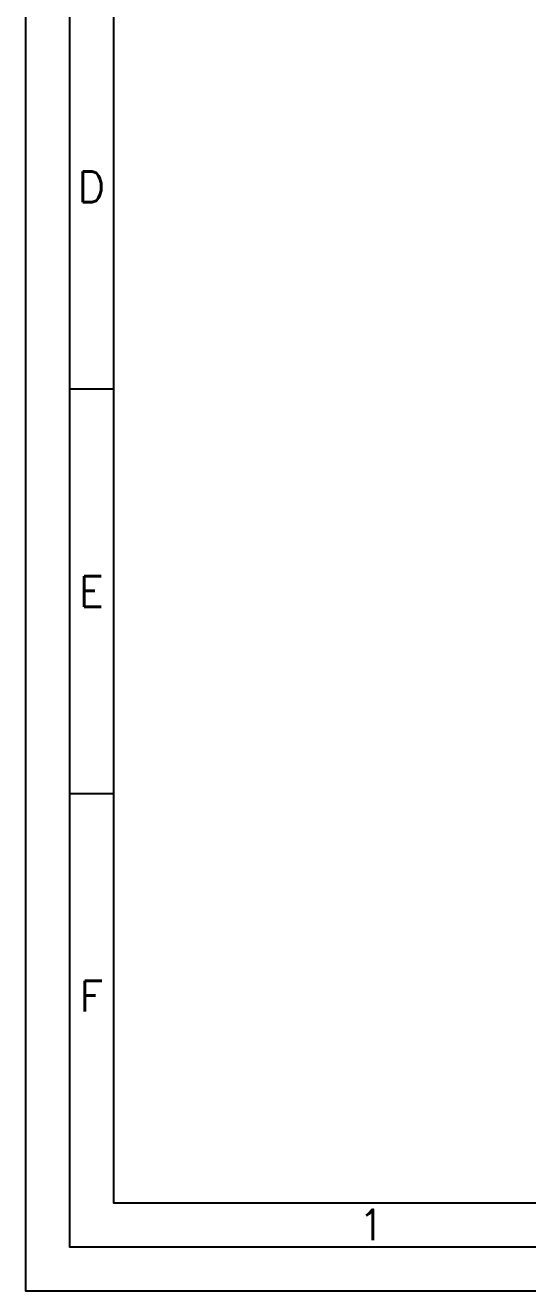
# Model space of a CAD drawing. Header units: millimetres. Extents: x 39 to 880, y 30 to 327.
# Drawn here: x 39.1 to 96.2, y 29.8 to 173.7 of the extents above; entities that cross this region are included whole.
import ezdxf
from ezdxf.enums import TextEntityAlignment as Align

# ---------------------------------------------------------------- set-up
doc = ezdxf.new("R2010")
doc.units = ezdxf.units.MM
doc.layers.add('SUBTIRE', color=1, linetype='Continuous')
doc.styles.add('ISO', font='SIMPLEX.SHX')

# ---------------------------------------------------------------- blocks, each defined once
blk = doc.blocks.new('4A4')
at = {"color": 70}
for p, q in [((-831, 102.5), (-836, 102.5)), ((-831, 56.5), (-836, 56.5))]:
    blk.add_line(p, q, dxfattribs=at)
at = {"color": 240}
for points in [[(0, 0), (0, 297), (-841, 297), (-841, 0)], [(-5, 5), (-5, 292), (-836, 292), (-836, 5)]]:
    blk.add_lwpolyline(points, close=True, dxfattribs=at)
at = {"color": 70}
blk.add_lwpolyline([(-831, 287), (-831, 10), (-10, 10), (-10, 287)], close=True, dxfattribs=at)
at = {"color": 50, "style": 'ISO'}
for s, p in [('D', (-833.5, 125.5)), ('E', (-833.5, 79.5)), ('F', (-833.5, 33.5)), ('1', (-801.68, 7.48))]:
    blk.add_text(s, height=3.5, dxfattribs=at).set_placement(p, align=Align.MIDDLE)

msp = doc.modelspace()

# ---------------------------------------------------------------- block references
at = {"layer": 'SUBTIRE'}
msp.add_blockref('4A4', (880.13, 29.81), dxfattribs=at)

doc.saveas('drawing.dxf')
